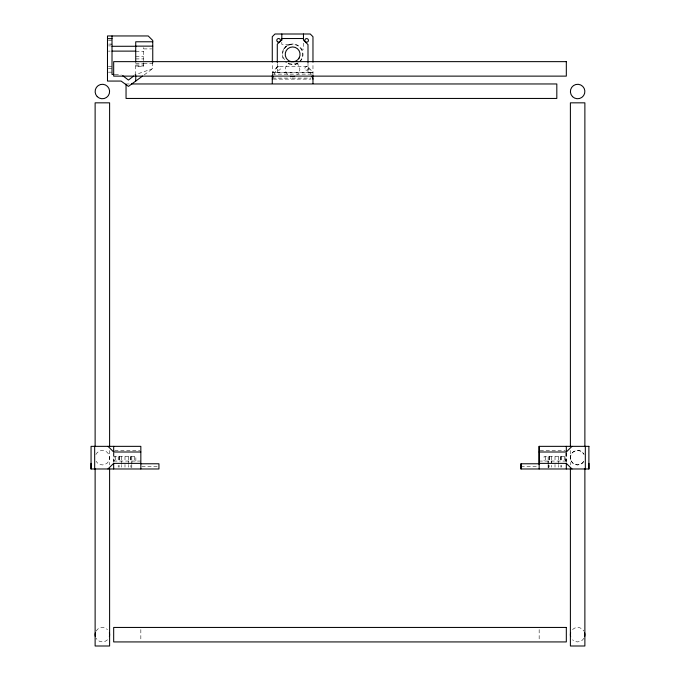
<?xml version="1.0" encoding="UTF-8"?>
<svg xmlns="http://www.w3.org/2000/svg" width="680" height="680" viewBox="0 0 680 680"><rect width="100%" height="100%" fill="white"/><g stroke="black" fill="none" stroke-linecap="round" stroke-linejoin="round"><path stroke-width="0.51" stroke-dasharray="3.4 2.55" d="M152.754 62.483L152.754 68.612L135.762 74.562L135.728 62.985M143.692 60.69L143.692 47.642M143.718 62.747L143.718 66.343L135.728 66.343M272.272 74.868L272.272 63.01M277.287 72.607L277.287 63.597M281.817 42.279L281.817 44.345L289.867 44.345M303.467 43.095L303.467 49.164L301.656 49.164M307.998 62.466L307.998 72.607L312.97 72.607L307.998 66.657L277.287 66.657L272.272 72.607L312.97 72.607M312.97 74.868L312.97 63.01M274.201 74.324L277.287 66.657M283.628 49.164L285.286 47.005L289.952 44.31M299.727 61.455C302.846 58.302 303.518 53.21 301.325 49.359A10.021 10.021 0 0 0 282.625 54.366L282.965 56.959L285.558 61.455M300.007 61.727L301.656 59.577A10.412 10.412 0 0 0 292.647 43.962A10.412 10.412 0 0 0 283.628 59.577M295.341 64.422L299.072 62.45M144.237 74.834L152.754 68.612M297.653 63.044L292.647 64.388L287.631 63.044M135.728 74.562L134.793 74.562M108.392 40.477L112.013 40.52M108.528 45.908L110.627 45.908M143.692 48.901L151.742 48.901M108.392 51.119L110.203 51.119M135.728 51.314L143.692 51.314M135.728 56.321L143.692 56.321M135.728 58.913L143.692 58.913M135.728 63.41L143.718 63.41M143.718 63.741L152.754 63.741M135.728 64.999L143.718 64.999M135.728 66.002L143.718 66.002M108.392 66.734L112.013 66.734M108.392 68.544L112.013 68.544M108.392 72.165L112.013 72.165M272.272 72.607L312.97 72.48M272.272 74.128L312.97 74.128M115.047 74.434L121.108 74.434M272.272 78.106L291.057 78.106M292.102 78.106L310.887 78.106M273.317 79.109L310.887 79.109M127.109 83.963L129.226 83.963M114.724 450.44L139.791 450.466M540.133 450.466L565.275 450.44M113.679 461.057L140.837 461.057M539.096 461.057L566.321 461.057M141.848 466.488L158.941 466.488M520.982 466.488L538.152 466.488M307.998 66.657L311.058 74.324M570.392 450.466L570.325 464.865M566.253 452.94L566.253 463.777M566.058 453.008L566.058 461.057M565.99 453.008L565.99 461.057M565.794 461.057L565.794 456.535L544.068 456.535L544.068 461.057M564.409 456.535L564.409 461.057M561.731 456.535L561.731 461.057M561.731 465.358L561.731 467.168M560.889 456.535L560.889 461.057M560.889 465.358L560.889 467.168M560.362 456.535L560.362 461.057M558.552 461.057L558.629 464.457M558.331 456.535L558.331 461.057M558.331 465.358L558.331 467.168M555.008 456.535L555.008 461.057M555.008 464.457L555.008 467.168M551.539 456.535L551.539 461.057M551.539 465.358L551.539 467.168M551.387 462.757L551.387 461.057L551.31 464.457M549.5 456.535L549.5 461.057M549.117 456.535L549.117 461.057M549.117 465.358L549.117 467.168M548.216 461.057L548.216 463.777M548.216 464.814L548.216 467.942M548.139 456.535L548.139 461.057M548.139 464.457L548.148 467.942M547.995 461.057L547.995 463.777M545.598 456.535L545.598 461.057M539.163 629.561L539.163 640.96M140.837 629.561L140.837 640.96M135.864 461.057L135.864 456.535L114.13 456.535L114.13 461.057M134.402 456.535L134.402 461.057M131.937 461.057L131.937 463.777M131.793 456.535L131.784 463.777M131.793 464.457L131.784 467.942M130.883 456.535L130.883 461.057M130.883 465.358L130.883 467.168M130.424 456.535L130.424 461.057M128.613 461.057L128.613 464.457M128.393 456.535L128.393 461.057M128.393 465.358L128.393 467.168M124.993 456.535L124.993 461.057M124.993 464.457L124.993 467.168M121.601 456.535L121.601 461.057M121.601 465.358L121.601 467.168M121.371 461.057L121.371 464.457M119.561 456.535L119.561 461.057M119.11 456.535L119.11 461.057M119.11 465.358L119.11 467.168M118.201 456.535L118.201 461.057M118.201 465.358L118.201 467.168M115.592 456.535L115.592 461.057M113.943 453.008L113.943 461.057M113.679 452.94L113.679 463.777M109.607 450.466L109.607 464.865M107.483 639.803A7.242 7.242 0 0 1 96.093 638.308M96.093 631.065A7.242 7.242 0 0 1 107.483 629.561M583.908 638.308A7.242 7.242 0 0 1 572.517 639.803M572.517 629.561A7.242 7.242 0 0 1 583.908 631.065M296.267 63.07A7.242 7.242 0 0 1 297.764 74.46M287.521 74.46A7.242 7.242 0 0 1 289.025 63.07M297.849 63.384A10.412 10.412 0 0 1 285.286 61.727M95.854 454.521A7.242 7.242 0 0 1 106.752 451.928A7.242 7.242 0 0 1 107.151 463.123A7.242 7.242 0 0 1 96.093 461.304M583.635 461.745A7.242 7.242 0 0 1 572.602 462.893A7.242 7.242 0 0 1 573.385 451.826A7.242 7.242 0 0 1 584.145 454.521M583.84 461.304A7.242 7.242 0 0 1 572.909 463.233A7.242 7.242 0 0 1 572.909 452.14A7.242 7.242 0 0 1 583.84 454.062M112.013 44.098L108.392 44.098L112.013 44.14M277.703 69.972A1.81 1.81 0 0 0 280.423 68.4A1.81 1.81 0 0 0 277.703 66.835A1.81 1.81 0 0 0 277.703 69.972M305.771 69.972A1.81 1.81 0 0 0 308.482 68.4A1.81 1.81 0 0 0 305.771 66.835A1.81 1.81 0 0 0 305.771 69.972"/><path stroke-width="1.02" d="M112.013 35.955L112.013 74.434L114.036 74.434M135.728 62.127L135.728 41.777L152.754 41.777M152.754 62.483L152.754 40.477L148.223 35.955L107.483 35.955L107.483 81.064L121.108 81.064L128.444 86.394L142.536 76.084M272.272 83.555L272.272 75.395M272.272 62.152L272.272 36.72L274.992 34L310.258 34L312.97 36.72L312.97 62.152M277.287 62.569L277.287 44.183L281.817 39.822M281.817 40.205L281.817 34M303.467 34L303.467 40.111L307.998 44.633L307.998 62.466M312.97 83.555L312.97 75.395M140.837 463.777L158.941 463.777L158.941 468.979L91.043 468.979L91.052 463.369M135.728 81.064L135.754 75.489M272.272 79.109L273.428 76.236M539.163 452.004L566.321 452.004L571.973 446.344M107.95 468.979L113.679 463.369L140.837 463.369M133.629 76.084L128.444 80.061L122.74 75.684M281.817 38.53L303.467 38.53M107.483 38.666L112.013 38.666M135.728 46.138L152.754 46.138M112.013 46.299L135.728 46.265M112.013 51.119L135.728 51.119M131.351 83.963L556.818 83.963L556.818 98.447L126.046 98.447L126.046 83.963M539.096 464.202L539.096 446.344L588.948 446.344M108.026 446.344L113.679 452.004L140.837 452.004M539.163 463.369L566.321 463.369L571.973 468.979M539.163 463.777L520.982 463.777L520.982 468.979L588.957 468.979L588.948 463.369M311.822 76.236L312.97 79.109M588.88 446.344L588.88 468.979M585.327 446.344L585.327 468.979M584.876 446.556L584.876 102.833L570.392 102.833L570.392 446.556M584.876 468.835L584.876 646L570.392 646L570.392 468.835M566.321 446.344L566.321 452.004M566.321 463.369L566.321 468.979M539.163 446.344L539.163 468.979M521.058 463.777L521.058 468.979M140.837 468.979L140.837 446.344L91.052 446.344L91.052 468.979M113.679 446.344L113.679 452.004M113.679 463.369L113.679 468.979M109.607 446.556L109.607 102.833L95.123 102.833L95.123 446.556M109.607 468.835L109.607 646L95.123 646L95.123 468.835M94.673 446.344L94.673 468.979M109.361 632.808A7.242 7.242 0 0 1 109.361 636.557M95.37 636.557A7.242 7.242 0 0 1 95.37 632.808M584.63 632.808A7.242 7.242 0 0 1 584.63 636.557M570.639 636.557A7.242 7.242 0 0 1 570.639 632.808M294.517 76.33A7.242 7.242 0 0 1 290.768 76.33M299.072 58.08L297.891 59.619A7.421 7.421 0 0 1 287.394 59.619L286.212 58.08A7.421 7.421 0 0 1 292.647 46.945A7.421 7.421 0 0 1 299.072 58.08M566.321 61.642L113.679 61.642L113.679 76.126L566.321 76.126L566.321 61.642M566.321 627.444L113.679 627.444L113.679 641.928L566.321 641.928L566.321 627.444M277.703 41.905A1.81 1.81 0 0 0 280.423 40.341A1.81 1.81 0 0 0 277.703 38.768A1.81 1.81 0 0 0 277.703 41.905M305.728 41.947A1.81 1.81 0 0 0 308.448 40.375A1.81 1.81 0 0 0 305.728 38.811A1.81 1.81 0 0 0 305.728 41.947M572.517 96.636A7.242 7.242 0 0 0 584.63 93.389A7.242 7.242 0 0 0 575.764 84.524A7.242 7.242 0 0 0 572.517 96.636M97.24 96.636A7.242 7.242 0 0 0 109.361 93.389A7.242 7.242 0 0 0 100.487 84.524A7.242 7.242 0 0 0 97.24 96.636"/></g></svg>
